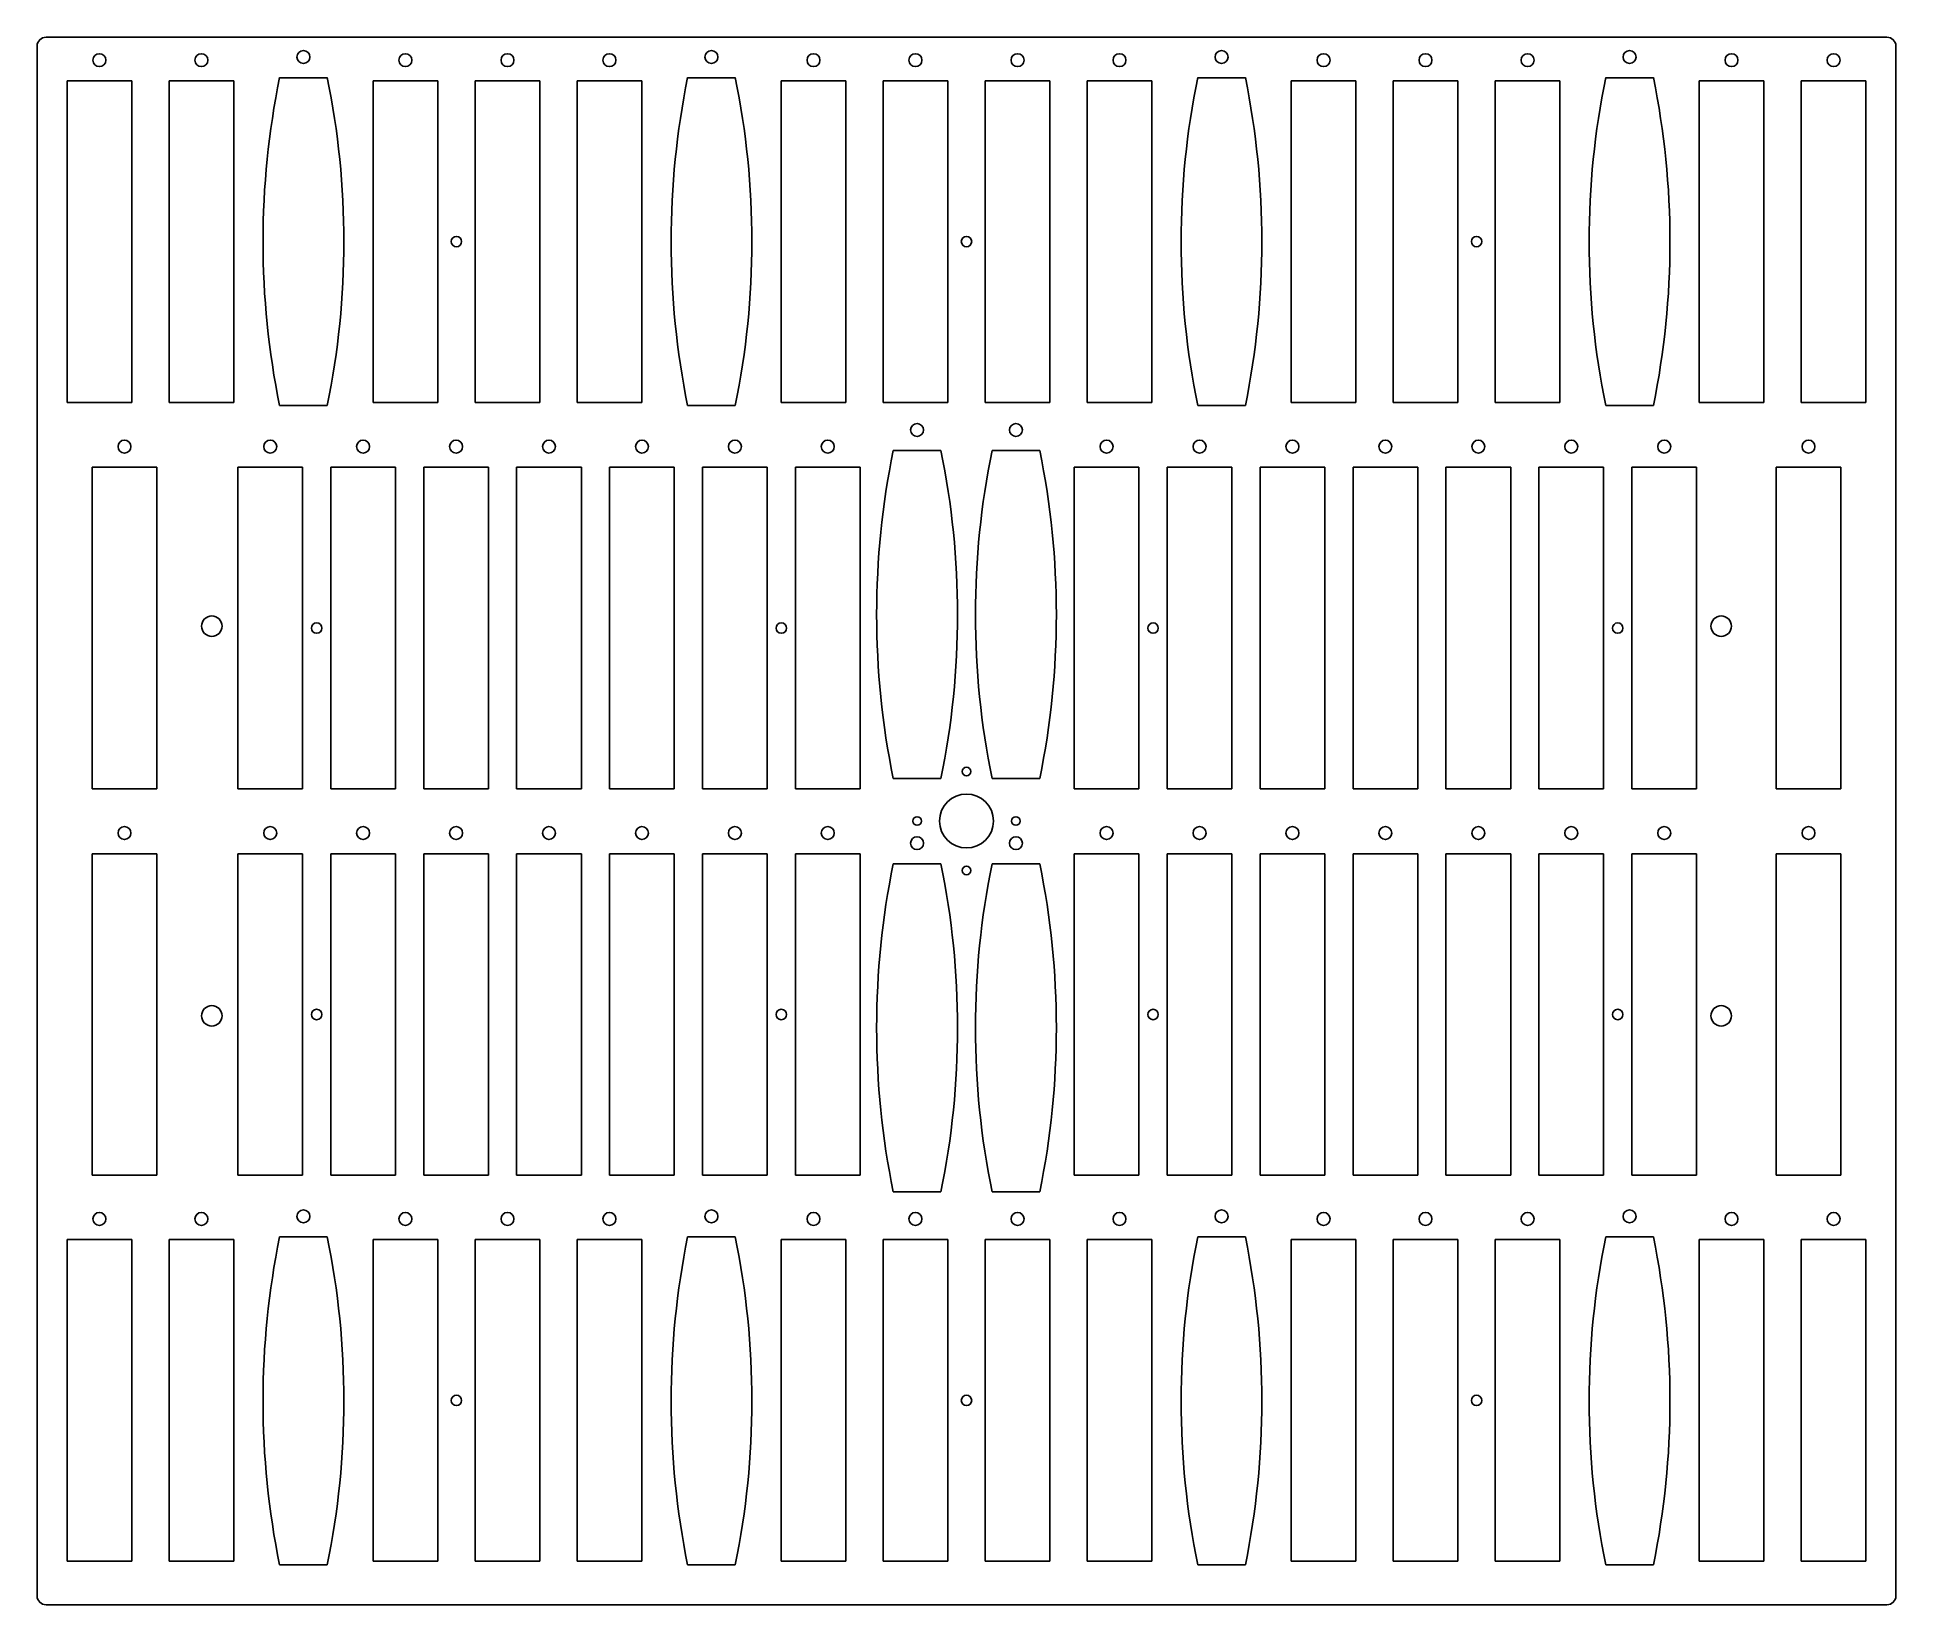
# Model space of a CAD drawing. Extents: x -10.3 to 10.3, y -8.7 to 8.7.
import ezdxf

# ---------------------------------------------------------------- set-up
doc = ezdxf.new("R2010")
doc.units = 0
doc.layers.get('0').update_dxf_attribs({"linetype": 'CONTINUOUS'})

msp = doc.modelspace()

# ---------------------------------------------------------------- linework, layer by layer
at = {"color": 7, "linetype": 'CONTINUOUS'}
for p, q in [((10.244, 8.726), (-10.244, 8.726)), ((-10.344, 8.626), (-10.344, -8.626)), ((10.344, -8.626), (10.344, 8.626)), ((-10.011, 8.24), (-10.011, 4.66)), ((-9.291, 8.24), (-10.011, 8.24)), ((-9.291, 4.66), (-9.291, 8.24)), ((-8.156, 8.24), (-8.876, 8.24)), ((-8.876, 8.24), (-8.876, 4.66)), ((-8.156, 4.66), (-8.156, 8.24)), ((-7.115, 8.275), (-7.645, 8.275)), ((-5.885, 8.24), (-6.605, 8.24)), ((-6.605, 8.24), (-6.605, 4.66)), ((-5.885, 4.66), (-5.885, 8.24)), ((-4.749, 8.24), (-5.469, 8.24)), ((-5.469, 8.24), (-5.469, 4.66)), ((-4.749, 4.66), (-4.749, 8.24)), ((-3.614, 8.24), (-4.334, 8.24)), ((-4.334, 8.24), (-4.334, 4.66)), ((-3.614, 4.66), (-3.614, 8.24)), ((-2.574, 8.275), (-3.104, 8.275)), ((-1.343, 8.24), (-2.063, 8.24)), ((-2.063, 8.24), (-2.063, 4.66)), ((-1.343, 4.66), (-1.343, 8.24)), ((-0.208, 8.24), (-0.928, 8.24)), ((-0.928, 8.24), (-0.928, 4.66)), ((-0.208, 4.66), (-0.208, 8.24)), ((0.928, 8.24), (0.208, 8.24)), ((0.208, 8.24), (0.208, 4.66)), ((0.928, 4.66), (0.928, 8.24)), ((2.063, 8.24), (1.343, 8.24)), ((1.343, 8.24), (1.343, 4.66)), ((2.063, 4.66), (2.063, 8.24)), ((3.104, 8.275), (2.574, 8.275)), ((4.334, 8.24), (3.614, 8.24)), ((3.614, 8.24), (3.614, 4.66)), ((4.334, 4.66), (4.334, 8.24)), ((5.469, 8.24), (4.749, 8.24)), ((4.749, 8.24), (4.749, 4.66)), ((5.469, 4.66), (5.469, 8.24)), ((6.605, 8.24), (5.885, 8.24)), ((5.885, 8.24), (5.885, 4.66)), ((6.605, 4.66), (6.605, 8.24)), ((7.645, 8.275), (7.115, 8.275)), ((8.875, 8.24), (8.155, 8.24)), ((8.155, 8.24), (8.155, 4.66)), ((8.875, 4.66), (8.875, 8.24)), ((10.011, 8.24), (9.291, 8.24)), ((9.291, 8.24), (9.291, 4.66)), ((10.011, 4.66), (10.011, 8.24)), ((-10.011, 4.66), (-9.291, 4.66)), ((-8.876, 4.66), (-8.156, 4.66)), ((-7.645, 4.625), (-7.115, 4.625)), ((-6.605, 4.66), (-5.885, 4.66)), ((-5.469, 4.66), (-4.749, 4.66)), ((-4.334, 4.66), (-3.614, 4.66)), ((-3.104, 4.625), (-2.574, 4.625)), ((-2.063, 4.66), (-1.343, 4.66)), ((-0.928, 4.66), (-0.208, 4.66)), ((0.208, 4.66), (0.928, 4.66)), ((1.343, 4.66), (2.063, 4.66)), ((2.574, 4.625), (3.104, 4.625)), ((3.614, 4.66), (4.334, 4.66)), ((4.749, 4.66), (5.469, 4.66)), ((5.885, 4.66), (6.605, 4.66)), ((7.115, 4.625), (7.645, 4.625)), ((8.155, 4.66), (8.875, 4.66)), ((9.291, 4.66), (10.011, 4.66)), ((-9.732, 3.938), (-9.732, 0.358)), ((-9.012, 3.938), (-9.732, 3.938)), ((-9.012, 0.358), (-9.012, 3.938)), ((-8.11, 3.938), (-8.11, 0.358)), ((-7.39, 3.938), (-8.11, 3.938)), ((-7.39, 0.358), (-7.39, 3.938)), ((-6.356, 3.938), (-7.076, 3.938)), ((-7.076, 3.938), (-7.076, 0.358)), ((-6.356, 0.358), (-6.356, 3.938)), ((-5.321, 3.938), (-6.041, 3.938)), ((-6.041, 3.938), (-6.041, 0.358)), ((-5.321, 0.358), (-5.321, 3.938)), ((-4.287, 3.938), (-5.007, 3.938)), ((-5.007, 3.938), (-5.007, 0.358)), ((-4.287, 0.358), (-4.287, 3.938)), ((-3.252, 3.938), (-3.973, 3.938)), ((-3.973, 3.938), (-3.973, 0.358)), ((-3.252, 0.358), (-3.252, 3.938)), ((-2.218, 3.938), (-2.938, 3.938)), ((-2.938, 3.938), (-2.938, 0.358)), ((-2.218, 0.358), (-2.218, 3.938)), ((-1.184, 3.938), (-1.904, 3.938)), ((-1.904, 3.938), (-1.904, 0.358)), ((-1.184, 0.358), (-1.184, 3.938)), ((-0.285, 4.123), (-0.815, 4.123)), ((0.815, 4.123), (0.285, 4.123)), ((1.919, 3.938), (1.199, 3.938)), ((1.199, 3.938), (1.199, 0.358)), ((1.919, 0.358), (1.919, 3.938)), ((2.954, 3.938), (2.234, 3.938)), ((2.234, 3.938), (2.234, 0.358)), ((2.954, 0.358), (2.954, 3.938)), ((3.988, 3.938), (3.268, 3.938)), ((3.268, 3.938), (3.268, 0.358)), ((3.988, 0.358), (3.988, 3.938)), ((5.022, 3.938), (4.303, 3.938)), ((4.303, 3.938), (4.303, 0.358)), ((5.022, 0.358), (5.022, 3.938)), ((6.057, 3.938), (5.337, 3.938)), ((5.337, 3.938), (5.337, 0.358)), ((6.057, 0.358), (6.057, 3.938)), ((7.091, 3.938), (6.371, 3.938)), ((6.371, 3.938), (6.371, 0.358)), ((7.091, 0.358), (7.091, 3.938)), ((8.126, 3.938), (7.406, 3.938)), ((7.406, 3.938), (7.406, 0.358)), ((8.126, 0.358), (8.126, 3.938)), ((9.732, 3.938), (9.012, 3.938)), ((9.012, 3.938), (9.012, 0.358)), ((9.732, 0.358), (9.732, 3.938)), ((-0.815, 0.473), (-0.285, 0.473)), ((0.285, 0.473), (0.815, 0.473)), ((-9.732, 0.358), (-9.012, 0.358)), ((-8.11, 0.358), (-7.39, 0.358)), ((-7.076, 0.358), (-6.356, 0.358)), ((-6.041, 0.358), (-5.321, 0.358)), ((-5.007, 0.358), (-4.287, 0.358)), ((-3.973, 0.358), (-3.252, 0.358)), ((-2.938, 0.358), (-2.218, 0.358)), ((-1.904, 0.358), (-1.184, 0.358)), ((1.199, 0.358), (1.919, 0.358)), ((2.234, 0.358), (2.954, 0.358)), ((3.268, 0.358), (3.988, 0.358)), ((4.303, 0.358), (5.022, 0.358)), ((5.337, 0.358), (6.057, 0.358)), ((6.371, 0.358), (7.091, 0.358)), ((7.406, 0.358), (8.126, 0.358)), ((9.012, 0.358), (9.732, 0.358)), ((-9.012, -0.364), (-9.732, -0.364)), ((-9.732, -0.364), (-9.732, -3.944)), ((-9.012, -3.944), (-9.012, -0.364)), ((-7.39, -0.364), (-8.11, -0.364)), ((-8.11, -0.364), (-8.11, -3.944)), ((-7.39, -3.944), (-7.39, -0.364)), ((-6.356, -0.364), (-7.076, -0.364)), ((-7.076, -0.364), (-7.076, -3.944)), ((-6.356, -3.944), (-6.356, -0.364)), ((-5.321, -0.364), (-6.041, -0.364)), ((-6.041, -0.364), (-6.041, -3.944)), ((-5.321, -3.944), (-5.321, -0.364)), ((-4.287, -0.364), (-5.007, -0.364)), ((-5.007, -0.364), (-5.007, -3.944)), ((-4.287, -3.944), (-4.287, -0.364)), ((-3.252, -0.364), (-3.973, -0.364)), ((-3.973, -0.364), (-3.973, -3.944)), ((-3.252, -3.944), (-3.252, -0.364)), ((-2.218, -0.364), (-2.938, -0.364)), ((-2.938, -0.364), (-2.938, -3.944)), ((-2.218, -3.944), (-2.218, -0.364)), ((-1.184, -0.364), (-1.904, -0.364)), ((-1.904, -0.364), (-1.904, -3.944)), ((-1.184, -3.944), (-1.184, -0.364)), ((1.919, -0.364), (1.199, -0.364)), ((1.199, -0.364), (1.199, -3.944)), ((1.919, -3.944), (1.919, -0.364)), ((2.954, -0.364), (2.234, -0.364)), ((2.234, -0.364), (2.234, -3.944)), ((2.954, -3.944), (2.954, -0.364)), ((3.988, -0.364), (3.268, -0.364)), ((3.268, -0.364), (3.268, -3.944)), ((3.988, -3.944), (3.988, -0.364)), ((5.022, -0.364), (4.303, -0.364)), ((4.303, -0.364), (4.303, -3.944)), ((5.022, -3.944), (5.022, -0.364)), ((6.057, -0.364), (5.337, -0.364)), ((5.337, -0.364), (5.337, -3.944)), ((6.057, -3.944), (6.057, -0.364)), ((7.091, -0.364), (6.371, -0.364)), ((6.371, -0.364), (6.371, -3.944)), ((7.091, -3.944), (7.091, -0.364)), ((8.126, -0.364), (7.406, -0.364)), ((7.406, -0.364), (7.406, -3.944)), ((8.126, -3.944), (8.126, -0.364)), ((9.732, -0.364), (9.012, -0.364)), ((9.012, -0.364), (9.012, -3.944)), ((9.732, -3.944), (9.732, -0.364)), ((-0.285, -0.477), (-0.815, -0.477)), ((0.815, -0.477), (0.285, -0.477)), ((-9.732, -3.944), (-9.012, -3.944)), ((-8.11, -3.944), (-7.39, -3.944)), ((-7.076, -3.944), (-6.356, -3.944)), ((-6.041, -3.944), (-5.321, -3.944)), ((-5.007, -3.944), (-4.287, -3.944)), ((-3.973, -3.944), (-3.252, -3.944)), ((-2.938, -3.944), (-2.218, -3.944)), ((-1.904, -3.944), (-1.184, -3.944)), ((-0.815, -4.127), (-0.285, -4.127)), ((0.285, -4.127), (0.815, -4.127)), ((1.199, -3.944), (1.919, -3.944)), ((2.234, -3.944), (2.954, -3.944)), ((3.268, -3.944), (3.988, -3.944)), ((4.303, -3.944), (5.022, -3.944)), ((5.337, -3.944), (6.057, -3.944)), ((6.371, -3.944), (7.091, -3.944)), ((7.406, -3.944), (8.126, -3.944)), ((9.012, -3.944), (9.732, -3.944)), ((-10.011, -4.66), (-10.011, -8.24)), ((-9.291, -4.66), (-10.011, -4.66)), ((-9.291, -8.24), (-9.291, -4.66)), ((-8.156, -4.66), (-8.876, -4.66)), ((-8.876, -4.66), (-8.876, -8.24)), ((-8.156, -8.24), (-8.156, -4.66)), ((-7.115, -4.631), (-7.645, -4.631)), ((-5.885, -4.66), (-6.605, -4.66)), ((-6.605, -4.66), (-6.605, -8.24)), ((-5.885, -8.24), (-5.885, -4.66)), ((-4.749, -4.66), (-5.469, -4.66)), ((-5.469, -4.66), (-5.469, -8.24)), ((-4.749, -8.24), (-4.749, -4.66)), ((-3.614, -4.66), (-4.334, -4.66)), ((-4.334, -4.66), (-4.334, -8.24)), ((-3.614, -8.24), (-3.614, -4.66)), ((-2.574, -4.631), (-3.104, -4.631)), ((-1.343, -4.66), (-2.063, -4.66)), ((-2.063, -4.66), (-2.063, -8.24)), ((-1.343, -8.24), (-1.343, -4.66)), ((-0.208, -4.66), (-0.928, -4.66)), ((-0.928, -4.66), (-0.928, -8.24)), ((-0.208, -8.24), (-0.208, -4.66)), ((0.928, -4.66), (0.208, -4.66)), ((0.208, -4.66), (0.208, -8.24)), ((0.928, -8.24), (0.928, -4.66)), ((2.063, -4.66), (1.343, -4.66)), ((1.343, -4.66), (1.343, -8.24)), ((2.063, -8.24), (2.063, -4.66)), ((3.104, -4.631), (2.574, -4.631)), ((4.334, -4.66), (3.614, -4.66)), ((3.614, -4.66), (3.614, -8.24)), ((4.334, -8.24), (4.334, -4.66)), ((5.469, -4.66), (4.749, -4.66)), ((4.749, -4.66), (4.749, -8.24)), ((5.469, -8.24), (5.469, -4.66)), ((6.605, -4.66), (5.885, -4.66)), ((5.885, -4.66), (5.885, -8.24)), ((6.605, -8.24), (6.605, -4.66)), ((7.645, -4.631), (7.115, -4.631)), ((8.875, -4.66), (8.155, -4.66)), ((8.155, -4.66), (8.155, -8.24)), ((8.875, -8.24), (8.875, -4.66)), ((10.011, -4.66), (9.291, -4.66)), ((9.291, -4.66), (9.291, -8.24)), ((10.011, -8.24), (10.011, -4.66)), ((-10.011, -8.24), (-9.291, -8.24)), ((-8.876, -8.24), (-8.156, -8.24)), ((-6.605, -8.24), (-5.885, -8.24)), ((-5.469, -8.24), (-4.749, -8.24)), ((-4.334, -8.24), (-3.614, -8.24)), ((-2.063, -8.24), (-1.343, -8.24)), ((-0.928, -8.24), (-0.208, -8.24)), ((0.208, -8.24), (0.928, -8.24)), ((1.343, -8.24), (2.063, -8.24)), ((3.614, -8.24), (4.334, -8.24)), ((4.749, -8.24), (5.469, -8.24)), ((5.885, -8.24), (6.605, -8.24)), ((8.155, -8.24), (8.875, -8.24)), ((9.291, -8.24), (10.011, -8.24)), ((-7.645, -8.281), (-7.115, -8.281)), ((-3.104, -8.281), (-2.574, -8.281)), ((2.574, -8.281), (3.104, -8.281)), ((7.115, -8.281), (7.645, -8.281)), ((-10.244, -8.726), (10.244, -8.726))]:
    msp.add_line(p, q, dxfattribs=at)
for centre, radius in [((-9.651, 8.47), 0.072), ((-8.516, 8.47), 0.072), ((-7.38, 8.505), 0.072), ((-6.245, 8.47), 0.072), ((-5.109, 8.47), 0.072), ((-3.974, 8.47), 0.072), ((-2.839, 8.505), 0.072), ((-1.703, 8.47), 0.072), ((-0.568, 8.47), 0.072), ((0.568, 8.47), 0.072), ((1.703, 8.47), 0.072), ((2.839, 8.505), 0.072), ((3.974, 8.47), 0.072), ((5.109, 8.47), 0.072), ((6.245, 8.47), 0.072), ((7.38, 8.505), 0.072), ((8.515, 8.47), 0.072), ((9.651, 8.47), 0.072), ((-5.677, 6.45), 0.058), ((0, 6.45), 0.058), ((5.677, 6.45), 0.058), ((-0.55, 4.353), 0.072), ((0.55, 4.353), 0.072), ((-9.372, 4.168), 0.072), ((-7.75, 4.168), 0.072), ((-6.716, 4.168), 0.072), ((-5.681, 4.168), 0.072), ((-4.647, 4.168), 0.072), ((-3.612, 4.168), 0.072), ((-2.578, 4.168), 0.072), ((-1.544, 4.168), 0.072), ((1.559, 4.168), 0.072), ((2.594, 4.168), 0.072), ((3.628, 4.168), 0.072), ((4.662, 4.168), 0.072), ((5.697, 4.168), 0.072), ((6.731, 4.168), 0.072), ((7.766, 4.168), 0.072), ((9.372, 4.168), 0.072), ((-8.4, 2.169), 0.114), ((8.4, 2.169), 0.114), ((-7.233, 2.148), 0.058), ((-2.061, 2.148), 0.058), ((2.077, 2.148), 0.058), ((7.248, 2.148), 0.058), ((0, 0.55), 0.048), ((0, 0), 0.3), ((-0.55, 0), 0.048), ((0.55, 0), 0.048), ((-9.372, -0.134), 0.072), ((-7.75, -0.134), 0.072), ((-6.716, -0.134), 0.072), ((-5.681, -0.134), 0.072), ((-4.647, -0.134), 0.072), ((-3.612, -0.134), 0.072), ((-2.578, -0.134), 0.072), ((-1.544, -0.134), 0.072), ((-0.55, -0.247), 0.072), ((0.55, -0.247), 0.072), ((1.559, -0.134), 0.072), ((2.594, -0.134), 0.072), ((3.628, -0.134), 0.072), ((4.662, -0.134), 0.072), ((5.697, -0.134), 0.072), ((6.731, -0.134), 0.072), ((7.766, -0.134), 0.072), ((9.372, -0.134), 0.072), ((0, -0.55), 0.048), ((-8.4, -2.169), 0.114), ((8.4, -2.169), 0.114), ((-7.233, -2.154), 0.058), ((-2.061, -2.154), 0.058), ((2.077, -2.154), 0.058), ((7.248, -2.154), 0.058), ((-7.38, -4.401), 0.072), ((-2.839, -4.401), 0.072), ((2.839, -4.401), 0.072), ((7.38, -4.401), 0.072), ((-9.651, -4.43), 0.072), ((-8.516, -4.43), 0.072), ((-6.245, -4.43), 0.072), ((-5.109, -4.43), 0.072), ((-3.974, -4.43), 0.072), ((-1.703, -4.43), 0.072), ((-0.568, -4.43), 0.072), ((0.568, -4.43), 0.072), ((1.703, -4.43), 0.072), ((3.974, -4.43), 0.072), ((5.109, -4.43), 0.072), ((6.245, -4.43), 0.072), ((8.515, -4.43), 0.072), ((9.651, -4.43), 0.072), ((-5.677, -6.45), 0.058), ((0, -6.45), 0.058), ((5.677, -6.45), 0.058)]:
    msp.add_circle(centre, radius, dxfattribs=at)
for centre, radius, start, end in [((-10.244, 8.626), 0.1, 90, 180), ((10.244, 8.626), 0.1, 0, 90), ((1.292, 6.45), 9.122, 168.4586, 191.5414), ((-16.052, 6.45), 9.122, 348.4586, 11.5414), ((5.834, 6.45), 9.122, 168.4586, 191.5414), ((-11.511, 6.45), 9.122, 348.4586, 11.5414), ((11.511, 6.45), 9.122, 168.4586, 191.5414), ((-5.834, 6.45), 9.122, 348.4586, 11.5414), ((16.052, 6.45), 9.122, 168.4586, 191.5414), ((-1.292, 6.45), 9.122, 348.4586, 11.5414), ((8.122, 2.298), 9.122, 168.4586, 191.5414), ((-9.222, 2.298), 9.122, 348.4586, 11.5414), ((9.222, 2.298), 9.122, 168.4586, 191.5414), ((-8.122, 2.298), 9.122, 348.4586, 11.5414), ((8.122, -2.302), 9.122, 168.4586, 191.5414), ((-9.222, -2.302), 9.122, 348.4586, 11.5414), ((9.222, -2.302), 9.122, 168.4586, 191.5414), ((-8.122, -2.302), 9.122, 348.4586, 11.5414), ((1.292, -6.456), 9.122, 168.4586, 191.5414), ((-16.052, -6.456), 9.122, 348.4586, 11.5414), ((5.834, -6.456), 9.122, 168.4586, 191.5414), ((-11.511, -6.456), 9.122, 348.4586, 11.5414), ((11.511, -6.456), 9.122, 168.4586, 191.5414), ((-5.834, -6.456), 9.122, 348.4586, 11.5414), ((16.052, -6.456), 9.122, 168.4586, 191.5414), ((-1.292, -6.456), 9.122, 348.4586, 11.5414), ((-10.244, -8.626), 0.1, 180, 270), ((10.244, -8.626), 0.1, 270, 0)]:
    msp.add_arc(centre, radius, start, end, dxfattribs=at)

doc.saveas('drawing.dxf')
